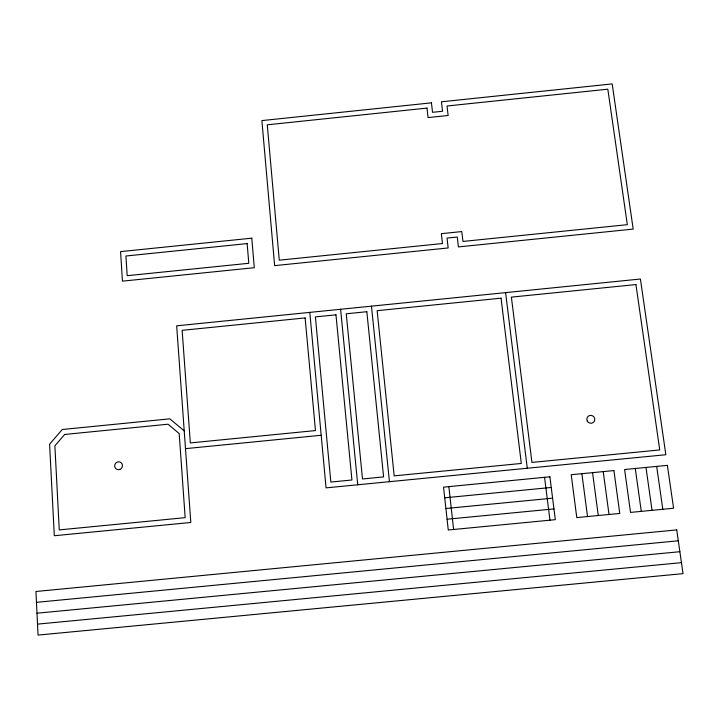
<?xml version="1.0" encoding="UTF-8"?>
<svg xmlns="http://www.w3.org/2000/svg" width="719" height="719" viewBox="0 0 719 719"><rect width="100%" height="100%" fill="white"/><g stroke="black" fill="none" stroke-linecap="round" stroke-linejoin="round"><path stroke-width="1.08" d="M185.502 448.647L321.186 435.274M444.71 497.809L551.239 487.464M445.897 508.504L552.596 498.168M447.083 519.235L553.954 508.899M36.471 602.333L678.296 540.796M36.993 613.208L679.877 551.707M37.523 624.128L681.459 562.662M184.226 430.888L169.864 418.835L62.247 429.504L49.602 444.207L54.302 535.736L190.805 522.479L176.667 325.824L640.413 279.017L665.839 454.732L326.058 487.868L309.79 312.388M656.681 466.406L662.81 509.295M645.977 467.449L652.043 510.337M635.281 468.491L641.276 511.371M603.232 471.61L609.011 514.489M592.555 472.644L598.262 515.523M581.878 473.686L587.522 516.566M544.562 477.317L549.954 520.188M505.592 292.624L527.27 468.249M448.845 486.637L453.608 529.49M371.471 306.159L389.437 481.685M340.608 309.278L357.729 484.786M64.665 434.456L54.878 445.843L59.264 529.903L185.16 517.662L179.184 433.548L168.084 424.219L64.665 434.456M431.445 102.844L261.887 120.594L274.631 265.635L448.171 247.956L447.038 238.07L457.266 237.027L458.416 246.914L633.187 229.1L612.184 83.916L441.448 101.792L442.553 111.265L432.532 112.308L431.445 102.844M426.978 108.102L267.27 124.809L279.278 260.179L442.491 243.534L441.358 233.666L461.796 231.572L462.955 241.44L627.319 224.679L607.825 89.183L447.011 105.999L448.126 115.489L428.066 117.583L426.978 108.102M251.785 238.169L120.567 251.614L122.455 281.147L254.292 267.711L251.785 238.169M247.138 243.597L125.924 256L127.2 275.692L248.792 263.289L247.138 243.597M305.126 317.933L182.141 330.336L190.328 442.922L315.47 430.573L305.126 317.933M335.962 314.823L315.398 316.899L330.839 482.063L351.933 479.995L335.962 314.823M366.834 311.704L346.243 313.781L362.493 478.971L383.613 476.904L366.834 311.704M501.044 298.178L377.133 310.671L394.174 475.87L521.311 463.458L501.044 298.178M635.938 284.571L511.389 297.127L531.934 462.425L659.736 449.941L635.938 284.571M549.891 476.805L443.533 487.149L448.27 530.002L555.32 519.666L549.891 476.805M613.909 470.568L571.21 474.729L576.782 517.599L619.76 513.447L613.909 470.568M667.376 465.364L624.595 469.525L630.518 512.413L673.586 508.252L667.376 465.364M676.723 529.912L35.95 591.485L38.053 635.084L683.05 573.645L676.723 529.912M587.234 420.957A4.044 3.91 33.3 0 0 594.155 421.586A4.044 3.91 33.3 0 0 591.045 415.375A4.044 3.91 33.3 0 0 587.234 420.957M119.803 469.444A3.999 3.856 -51.8 0 0 121.152 462.703A3.999 3.856 -51.8 0 0 114.734 465.112A3.999 3.856 -51.8 0 0 119.803 469.444"/></g></svg>
